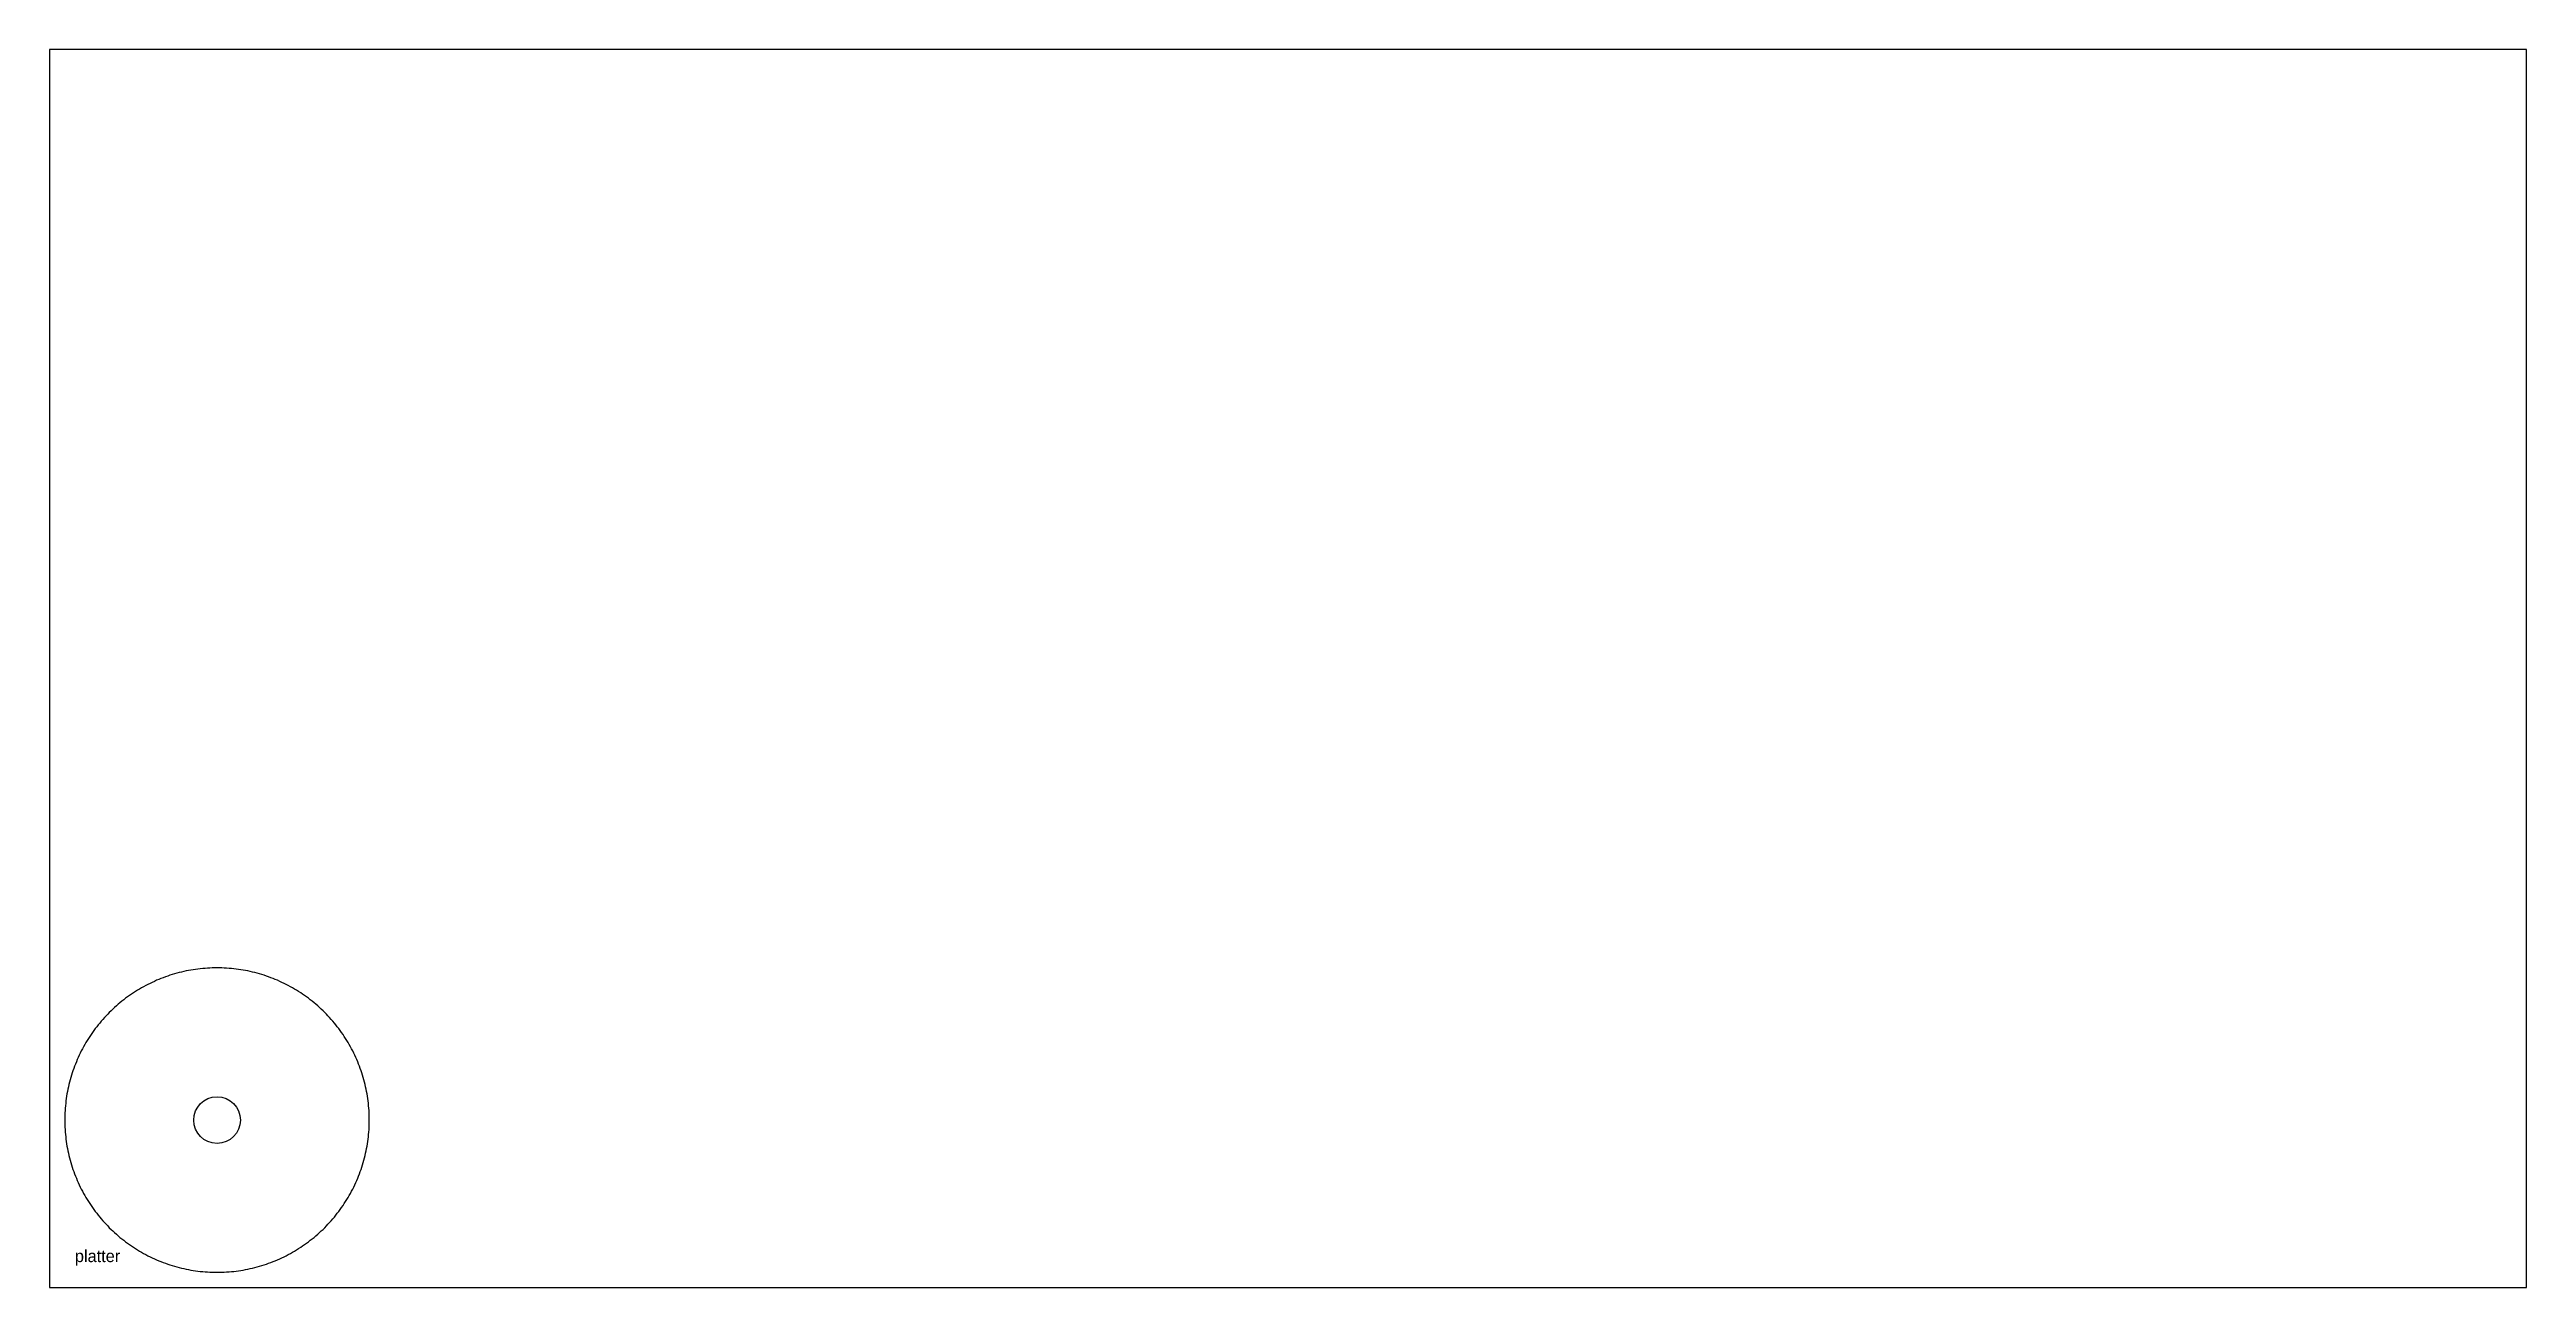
# Model space of a CAD drawing. Header units: millimetres. Extents: x 0 to 2440, y 0 to 1220.
import ezdxf

# ---------------------------------------------------------------- set-up
doc = ezdxf.new("R2010")
doc.units = ezdxf.units.MM
doc.layers.add('CUT_INSIDE', color=5, linetype='Continuous')
doc.layers.add('CUT_OUTSIDE', color=1, linetype='Continuous')

msp = doc.modelspace()

# ---------------------------------------------------------------- linework, layer by layer
at = {"layer": 'CUT_INSIDE'}
msp.add_circle((165, 165), 23, dxfattribs=at)
at = {"layer": 'CUT_OUTSIDE'}
msp.add_lwpolyline([(315, 165), (315, 167.4), (314.9, 169.7), (314.8, 172.1), (314.7, 174.4), (314.5, 176.8), (314.3, 179.1), (314.1, 181.5), (313.8, 183.8), (313.5, 186.1), (313.2, 188.5), (312.8, 190.8), (312.3, 193.1), (311.9, 195.4), (311.4, 197.7), (310.9, 200), (310.3, 202.3), (309.7, 204.6), (309, 206.8), (308.4, 209.1), (307.7, 211.4), (306.9, 213.6), (306.1, 215.8), (305.3, 218), (304.5, 220.2), (303.6, 222.4), (302.7, 224.6), (301.7, 226.7), (300.7, 228.9), (299.7, 231), (298.7, 233.1), (297.6, 235.2), (296.4, 237.3), (295.3, 239.3), (294.1, 241.4), (292.9, 243.4), (291.6, 245.4), (290.4, 247.4), (289.1, 249.3), (287.7, 251.3), (286.4, 253.2), (285, 255.1), (283.5, 256.9), (282.1, 258.8), (280.6, 260.6), (279.1, 262.4), (277.5, 264.2), (275.9, 266), (274.3, 267.7), (272.7, 269.4), (271.1, 271.1), (269.4, 272.7), (267.7, 274.3), (266, 275.9), (264.2, 277.5), (262.4, 279.1), (260.6, 280.6), (258.8, 282.1), (256.9, 283.5), (255.1, 285), (253.2, 286.4), (251.3, 287.7), (249.3, 289.1), (247.4, 290.4), (245.4, 291.6), (243.4, 292.9), (241.4, 294.1), (239.3, 295.3), (237.3, 296.4), (235.2, 297.6), (233.1, 298.7), (231, 299.7), (228.9, 300.7), (226.7, 301.7), (224.6, 302.7), (222.4, 303.6), (220.2, 304.5), (218, 305.3), (215.8, 306.1), (213.6, 306.9), (211.4, 307.7), (209.1, 308.4), (206.8, 309), (204.6, 309.7), (202.3, 310.3), (200, 310.9), (197.7, 311.4), (195.4, 311.9), (193.1, 312.3), (190.8, 312.8), (188.5, 313.2), (186.1, 313.5), (183.8, 313.8), (181.5, 314.1), (179.1, 314.3), (176.8, 314.5), (174.4, 314.7), (172.1, 314.8), (169.7, 314.9), (167.4, 315), (165, 315), (162.6, 315), (160.3, 314.9), (157.9, 314.8), (155.6, 314.7), (153.2, 314.5), (150.9, 314.3), (148.5, 314.1), (146.2, 313.8), (143.9, 313.5), (141.5, 313.2), (139.2, 312.8), (136.9, 312.3), (134.6, 311.9), (132.3, 311.4), (130, 310.9), (127.7, 310.3), (125.4, 309.7), (123.2, 309), (120.9, 308.4), (118.6, 307.7), (116.4, 306.9), (114.2, 306.1), (112, 305.3), (109.8, 304.5), (107.6, 303.6), (105.4, 302.7), (103.3, 301.7), (101.1, 300.7), (99, 299.7), (96.9, 298.7), (94.8, 297.6), (92.7, 296.4), (90.7, 295.3), (88.6, 294.1), (86.6, 292.9), (84.6, 291.6), (82.6, 290.4), (80.7, 289.1), (78.7, 287.7), (76.8, 286.4), (74.9, 285), (73.1, 283.5), (71.2, 282.1), (69.4, 280.6), (67.6, 279.1), (65.8, 277.5), (64, 275.9), (62.3, 274.3), (60.6, 272.7), (58.9, 271.1), (57.3, 269.4), (55.7, 267.7), (54.1, 266), (52.5, 264.2), (50.9, 262.4), (49.4, 260.6), (47.9, 258.8), (46.5, 256.9), (45, 255.1), (43.6, 253.2), (42.3, 251.3), (40.9, 249.3), (39.6, 247.4), (38.4, 245.4), (37.1, 243.4), (35.9, 241.4), (34.7, 239.3), (33.6, 237.3), (32.4, 235.2), (31.3, 233.1), (30.3, 231), (29.3, 228.9), (28.3, 226.7), (27.3, 224.6), (26.4, 222.4), (25.5, 220.2), (24.7, 218), (23.9, 215.8), (23.1, 213.6), (22.3, 211.4), (21.6, 209.1), (21, 206.8), (20.3, 204.6), (19.7, 202.3), (19.1, 200), (18.6, 197.7), (18.1, 195.4), (17.7, 193.1), (17.2, 190.8), (16.8, 188.5), (16.5, 186.1), (16.2, 183.8), (15.9, 181.5), (15.7, 179.1), (15.5, 176.8), (15.3, 174.4), (15.2, 172.1), (15.1, 169.7), (15, 167.4), (15, 165), (15, 162.6), (15.1, 160.3), (15.2, 157.9), (15.3, 155.6), (15.5, 153.2), (15.7, 150.9), (15.9, 148.5), (16.2, 146.2), (16.5, 143.9), (16.8, 141.5), (17.2, 139.2), (17.7, 136.9), (18.1, 134.6), (18.6, 132.3), (19.1, 130), (19.7, 127.7), (20.3, 125.4), (21, 123.2), (21.6, 120.9), (22.3, 118.6), (23.1, 116.4), (23.9, 114.2), (24.7, 112), (25.5, 109.8), (26.4, 107.6), (27.3, 105.4), (28.3, 103.3), (29.3, 101.1), (30.3, 99), (31.3, 96.9), (32.4, 94.8), (33.6, 92.7), (34.7, 90.7), (35.9, 88.6), (37.1, 86.6), (38.4, 84.6), (39.6, 82.6), (40.9, 80.7), (42.3, 78.7), (43.6, 76.8), (45, 74.9), (46.5, 73.1), (47.9, 71.2), (49.4, 69.4), (50.9, 67.6), (52.5, 65.8), (54.1, 64), (55.7, 62.3), (57.3, 60.6), (58.9, 58.9), (60.6, 57.3), (62.3, 55.7), (64, 54.1), (65.8, 52.5), (67.6, 50.9), (69.4, 49.4), (71.2, 47.9), (73.1, 46.5), (74.9, 45), (76.8, 43.6), (78.7, 42.3), (80.7, 40.9), (82.6, 39.6), (84.6, 38.4), (86.6, 37.1), (88.6, 35.9), (90.7, 34.7), (92.7, 33.6), (94.8, 32.4), (96.9, 31.3), (99, 30.3), (101.1, 29.3), (103.3, 28.3), (105.4, 27.3), (107.6, 26.4), (109.8, 25.5), (112, 24.7), (114.2, 23.9), (116.4, 23.1), (118.6, 22.3), (120.9, 21.6), (123.2, 21), (125.4, 20.3), (127.7, 19.7), (130, 19.1), (132.3, 18.6), (134.6, 18.1), (136.9, 17.7), (139.2, 17.2), (141.5, 16.8), (143.9, 16.5), (146.2, 16.2), (148.5, 15.9), (150.9, 15.7), (153.2, 15.5), (155.6, 15.3), (157.9, 15.2), (160.3, 15.1), (162.6, 15), (165, 15), (167.4, 15), (169.7, 15.1), (172.1, 15.2), (174.4, 15.3), (176.8, 15.5), (179.1, 15.7), (181.5, 15.9), (183.8, 16.2), (186.1, 16.5), (188.5, 16.8), (190.8, 17.2), (193.1, 17.7), (195.4, 18.1), (197.7, 18.6), (200, 19.1), (202.3, 19.7), (204.6, 20.3), (206.8, 21), (209.1, 21.6), (211.4, 22.3), (213.6, 23.1), (215.8, 23.9), (218, 24.7), (220.2, 25.5), (222.4, 26.4), (224.6, 27.3), (226.7, 28.3), (228.9, 29.3), (231, 30.3), (233.1, 31.3), (235.2, 32.4), (237.3, 33.6), (239.3, 34.7), (241.4, 35.9), (243.4, 37.1), (245.4, 38.4), (247.4, 39.6), (249.3, 40.9), (251.3, 42.3), (253.2, 43.6), (255.1, 45), (256.9, 46.5), (258.8, 47.9), (260.6, 49.4), (262.4, 50.9), (264.2, 52.5), (266, 54.1), (267.7, 55.7), (269.4, 57.3), (271.1, 58.9), (272.7, 60.6), (274.3, 62.3), (275.9, 64), (277.5, 65.8), (279.1, 67.6), (280.6, 69.4), (282.1, 71.2), (283.5, 73.1), (285, 74.9), (286.4, 76.8), (287.7, 78.7), (289.1, 80.7), (290.4, 82.6), (291.6, 84.6), (292.9, 86.6), (294.1, 88.6), (295.3, 90.7), (296.4, 92.7), (297.6, 94.8), (298.7, 96.9), (299.7, 99), (300.7, 101.1), (301.7, 103.3), (302.7, 105.4), (303.6, 107.6), (304.5, 109.8), (305.3, 112), (306.1, 114.2), (306.9, 116.4), (307.7, 118.6), (308.4, 120.9), (309, 123.2), (309.7, 125.4), (310.3, 127.7), (310.9, 130), (311.4, 132.3), (311.9, 134.6), (312.3, 136.9), (312.8, 139.2), (313.2, 141.5), (313.5, 143.9), (313.8, 146.2), (314.1, 148.5), (314.3, 150.9), (314.5, 153.2), (314.7, 155.6), (314.8, 157.9), (314.9, 160.3), (315, 162.6), (315, 165)], close=True, dxfattribs=at)
at = {"layer": 'SHEET_EDGE'}
msp.add_lwpolyline([(0, 0), (2440, 0), (2440, 1220), (0, 1220)], close=True, dxfattribs=at)

# ---------------------------------------------------------------- texts
at = {"layer": 'NOTES'}
msp.add_text('platter', height=12, dxfattribs=at).set_placement((25, 25))

doc.saveas('drawing.dxf')
